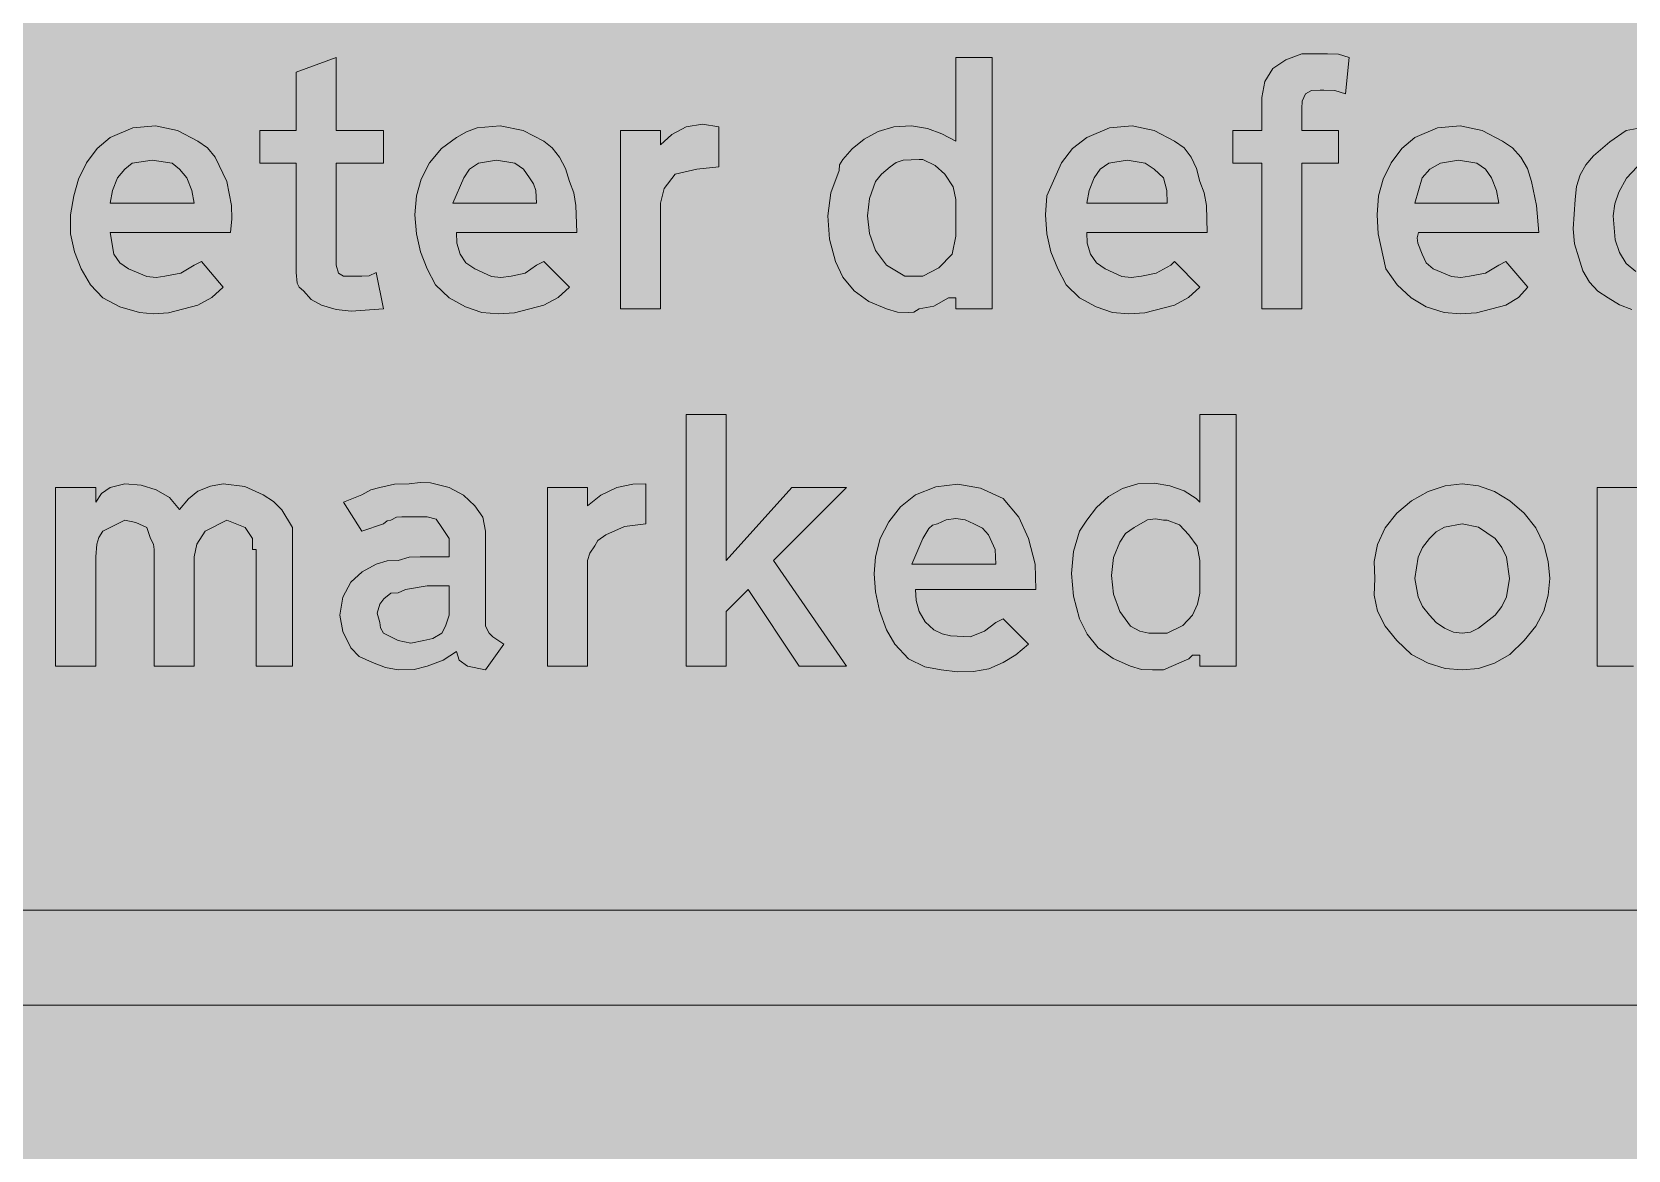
# Model space of a CAD drawing. Header units: metres. Extents: x 10 to 559, y 12 to 260.
# Drawn here: x 223.5 to 302.3, y 134.1 to 189.4 of the extents above; entities that cross this region are included whole.
import ezdxf

# ---------------------------------------------------------------- set-up
doc = ezdxf.new("R2010")
doc.units = ezdxf.units.M
doc.layers.add('FILL_FIREBRICK_C36B00', color=7, linetype='Continuous', true_color=0xc36b00)
doc.layers.add('FILL_WHITE_FFFFFF', color=7, linetype='Continuous', true_color=0xffffff)

msp = doc.modelspace()

# ---------------------------------------------------------------- hatches: boundary and pattern name
at = {"layer": 'FILL_FIREBRICK_C36B00', "true_color": 0xc36b00}
h = msp.add_hatch(color=7, dxfattribs=at)
h.dxf.hatch_style = 1
h.paths.add_polyline_path([(553.58, 259.79), (554.9, 259.38), (556.14, 258.71), (557.28, 257.76), (558.12, 256.72), (558.74, 255.51), (559.13, 254.17), (559.26, 252.72), (559.26, 18.9), (559.13, 17.71), (558.72, 16.38), (558.07, 15.05), (557.28, 13.86), (556.11, 12.94), (554.83, 12.33), (553.51, 11.99), (552.24, 11.88), (17.1, 11.88), (15.86, 11.99), (14.6, 12.33), (13.38, 12.94), (12.24, 13.86), (11.3, 15.03), (10.62, 16.31), (10.22, 17.63), (10.08, 18.9), (10.08, 252.72), (10.22, 254.07), (10.62, 255.42), (11.3, 256.66), (12.24, 257.76), (12.71, 258.27), (13.28, 258.71), (14.58, 259.38), (15.91, 259.79), (17.1, 259.92), (552.24, 259.92), (553.58, 259.79)])
at = {"layer": 'FILL_WHITE_FFFFFF', "true_color": 0xffffff}
h = msp.add_hatch(color=7, dxfattribs=at)
h.dxf.hatch_style = 1
h.paths.add_polyline_path([(238.61, 177.44), (238.86, 177.3), (239.76, 177.3), (240.12, 177.32), (240.48, 177.48), (240.84, 175.68), (239.24, 175.57), (238.49, 175.65), (237.78, 175.86), (237.26, 176.15), (236.88, 176.58), (236.67, 176.75), (236.57, 176.96), (236.52, 177.48), (236.52, 182.88), (234.72, 182.88), (234.72, 184.5), (236.52, 184.5), (236.52, 187.38), (238.5, 188.1), (238.5, 184.5), (240.84, 184.5), (240.84, 182.88), (238.5, 182.88), (238.5, 177.84), (238.61, 177.44)])
h = msp.add_hatch(color=7, dxfattribs=at)
h.dxf.hatch_style = 1
h.paths.add_polyline_path([(267.03, 175.52), (266.76, 175.5), (266.22, 175.52), (265.68, 175.68), (264.81, 176.05), (264.08, 176.58), (263.53, 177.25), (263.16, 178.02), (262.86, 179.13), (262.78, 180.27), (262.93, 181.41), (263.34, 182.52), (263.36, 182.79), (263.52, 183.06), (263.99, 183.59), (264.58, 184.07), (265.27, 184.45), (266.04, 184.68), (266.92, 184.72), (267.71, 184.59), (268.42, 184.33), (269.1, 183.96), (269.1, 188.1), (270.9, 188.1), (270.9, 175.68), (269.1, 175.68), (269.1, 176.22), (268.99, 176.22), (268.92, 176.22), (268.74, 176.22), (268.02, 175.82), (267.3, 175.68), (267.03, 175.52)])
h.paths.add_polyline_path([(268.92, 178.38), (269.1, 179.28), (269.1, 181.08), (268.97, 181.71), (268.56, 182.34), (268.09, 182.77), (267.48, 183.06), (267.3, 183.06), (266.51, 183.02), (266.16, 182.91), (265.86, 182.7), (265.43, 182.34), (265.14, 181.98), (264.84, 181.14), (264.74, 180.27), (264.84, 179.4), (265.14, 178.56), (265.68, 177.84), (266.58, 177.3), (267.48, 177.3), (268.27, 177.71), (268.92, 178.38)], flags=16)
h = msp.add_hatch(color=7, dxfattribs=at)
h.dxf.hatch_style = 1
h.paths.add_polyline_path([(284.22, 175.68), (284.22, 182.88), (282.78, 182.88), (282.78, 184.5), (284.22, 184.5), (284.22, 186.12), (284.36, 186.91), (284.76, 187.56), (285.41, 187.99), (286.2, 188.28), (287.46, 188.28), (288, 188.26), (288.54, 188.1), (288.36, 186.3), (287.82, 186.46), (287.28, 186.48), (287.17, 186.48), (287.1, 186.48), (286.67, 186.46), (286.38, 186.3), (286.22, 185.94), (286.2, 185.58), (286.2, 184.5), (288, 184.5), (288, 182.88), (286.2, 182.88), (286.2, 175.68), (284.22, 175.68)])
h = msp.add_hatch(color=7, dxfattribs=at)
h.dxf.hatch_style = 1
h.paths.add_polyline_path([(226.98, 176.22), (226.37, 176.87), (225.9, 177.66), (225.57, 178.5), (225.38, 179.39), (225.37, 180.32), (225.54, 181.26), (225.77, 182.09), (226.17, 182.9), (226.7, 183.61), (227.34, 184.14), (228.45, 184.62), (229.57, 184.73), (230.66, 184.49), (231.66, 183.96), (232.14, 183.63), (232.52, 183.17), (233.1, 181.98), (233.33, 180.79), (233.35, 180.13), (233.28, 179.46), (227.34, 179.46), (227.52, 178.38), (227.81, 177.95), (228.24, 177.66), (229.14, 177.28), (229.61, 177.23), (230.04, 177.3), (230.83, 177.44), (231.48, 177.84), (231.84, 178.02), (232.92, 176.76), (232.36, 176.24), (231.66, 175.86), (230.22, 175.48), (229.48, 175.43), (228.78, 175.5), (227.81, 175.79), (226.98, 176.22)])
h.paths.add_polyline_path([(231.37, 181.53), (231.12, 182.16), (230.76, 182.59), (230.4, 182.88), (229.41, 183.02), (228.42, 182.88), (228.06, 182.59), (227.7, 182.16), (227.45, 181.53), (227.34, 180.9), (231.48, 180.9), (231.37, 181.53)], flags=16)
h = msp.add_hatch(color=7, dxfattribs=at)
h.dxf.hatch_style = 1
h.paths.add_polyline_path([(244.08, 176.22), (243.41, 176.87), (243, 177.66), (242.66, 178.5), (242.46, 179.39), (242.39, 180.32), (242.46, 181.26), (242.69, 182.09), (243.11, 182.9), (243.7, 183.61), (244.44, 184.14), (244.94, 184.43), (245.47, 184.62), (246.6, 184.73), (247.73, 184.49), (248.76, 183.96), (249.16, 183.63), (249.53, 183.17), (249.82, 182.62), (250.02, 181.98), (250.23, 181.41), (250.34, 180.79), (250.38, 179.46), (244.44, 179.46), (244.46, 178.92), (244.62, 178.38), (244.91, 177.95), (245.34, 177.66), (246.17, 177.28), (246.63, 177.23), (247.14, 177.3), (247.84, 177.44), (248.4, 177.84), (248.76, 178.02), (250.02, 176.76), (249.46, 176.24), (248.76, 175.86), (247.3, 175.48), (246.51, 175.43), (245.7, 175.5), (244.89, 175.79), (244.08, 176.22)])
h.paths.add_polyline_path([(248.36, 181.53), (248.25, 181.86), (248.04, 182.16), (247.75, 182.59), (247.32, 182.88), (246.42, 183.02), (245.52, 182.88), (245.09, 182.59), (244.8, 182.16), (244.26, 180.9), (248.4, 180.9), (248.36, 181.53)], flags=16)
h = msp.add_hatch(color=7, dxfattribs=at)
h.dxf.hatch_style = 1
h.paths.add_polyline_path([(255.08, 184.3), (255.78, 184.68), (256.59, 184.81), (257.4, 184.68), (257.4, 182.7), (256.32, 182.59), (255.24, 182.34), (254.7, 181.62), (254.52, 180.9), (254.52, 175.68), (252.54, 175.68), (252.54, 184.5), (254.52, 184.5), (254.52, 183.78), (255.08, 184.3)])
h = msp.add_hatch(color=7, dxfattribs=at)
h.dxf.hatch_style = 1
h.paths.add_polyline_path([(275.22, 176.22), (274.55, 176.87), (274.14, 177.66), (273.8, 178.5), (273.6, 179.39), (273.53, 180.32), (273.6, 181.26), (274.32, 182.9), (274.87, 183.61), (275.58, 184.14), (276.69, 184.62), (277.81, 184.73), (278.9, 184.49), (279.9, 183.96), (280.38, 183.63), (280.73, 183.17), (280.99, 182.62), (281.16, 181.98), (281.37, 181.41), (281.48, 180.79), (281.52, 179.46), (275.58, 179.46), (275.6, 178.92), (275.76, 178.38), (276.05, 177.95), (276.48, 177.66), (277.31, 177.28), (277.77, 177.23), (278.28, 177.3), (279, 177.44), (279.72, 177.84), (279.9, 178.02), (281.16, 176.76), (280.6, 176.24), (279.9, 175.86), (278.44, 175.48), (277.65, 175.43), (276.84, 175.5), (276.03, 175.79), (275.22, 176.22)])
h.paths.add_polyline_path([(279.52, 181.53), (279.36, 182.16), (278.91, 182.59), (278.46, 182.88), (277.56, 183.02), (276.66, 182.88), (276.23, 182.59), (275.94, 182.16), (275.69, 181.53), (275.58, 180.9), (279.54, 180.9), (279.52, 181.53)], flags=16)
h = msp.add_hatch(color=7, dxfattribs=at)
h.dxf.hatch_style = 1
h.paths.add_polyline_path([(291.6, 176.22), (290.9, 176.87), (290.34, 177.66), (289.96, 179.39), (289.91, 180.32), (289.98, 181.26), (290.21, 182.09), (290.61, 182.9), (291.14, 183.61), (291.78, 184.14), (292.89, 184.62), (294.01, 184.73), (295.1, 184.49), (296.1, 183.96), (296.6, 183.63), (297.02, 183.17), (297.34, 182.62), (297.54, 181.98), (297.79, 180.79), (297.9, 179.46), (291.96, 179.46), (291.89, 179.19), (291.92, 178.92), (292.14, 178.38), (292.34, 177.95), (292.68, 177.66), (293.58, 177.28), (294.05, 177.23), (294.48, 177.3), (295.27, 177.44), (295.92, 177.84), (296.28, 178.02), (297.36, 176.76), (296.89, 176.24), (296.28, 175.86), (294.82, 175.48), (294.03, 175.43), (293.22, 175.5), (292.34, 175.79), (291.6, 176.22)])
h.paths.add_polyline_path([(295.81, 181.53), (295.56, 182.16), (295.27, 182.59), (294.84, 182.88), (293.94, 183.02), (293.04, 182.88), (292.52, 182.59), (292.14, 182.16), (291.78, 180.9), (295.92, 180.9), (295.81, 181.53)], flags=16)
h = msp.add_hatch(color=7, dxfattribs=at)
h.dxf.hatch_style = 1
h.paths.add_polyline_path([(303.84, 177.17), (304.38, 177.3), (305.1, 177.84), (305.53, 178.2), (305.82, 178.56), (307.44, 177.66), (306.9, 177.12), (306.36, 176.4), (305.46, 175.86), (305.05, 175.65), (304.63, 175.55), (303.66, 175.5), (302.49, 175.66), (301.89, 175.88), (301.32, 176.22), (300.82, 176.55), (300.4, 177.01), (300.08, 177.56), (299.88, 178.2), (299.67, 178.9), (299.59, 179.64), (299.7, 181.08), (299.76, 181.72), (299.95, 182.3), (300.23, 182.8), (300.6, 183.24), (301.41, 183.94), (302.22, 184.5), (303.48, 184.73), (304.74, 184.68), (305.8, 184.19), (306.72, 183.42), (306.97, 183.15), (307.08, 182.88), (307.44, 182.34), (305.64, 181.44), (305.1, 182.52), (304.85, 182.7), (304.74, 182.88), (303.75, 182.99), (303.27, 182.91), (302.76, 182.7), (302.24, 182.14), (301.86, 181.44), (301.65, 180.87), (301.57, 180.27), (301.68, 179.1), (301.88, 178.46), (302.22, 177.93), (302.69, 177.53), (303.3, 177.3), (303.84, 177.17)])
h = msp.add_hatch(color=7, dxfattribs=at)
h.dxf.hatch_style = 1
h.paths.add_polyline_path([(261, 166.86), (263.7, 166.86), (260.1, 163.26), (263.7, 158.04), (261.36, 158.04), (258.84, 161.82), (257.76, 160.74), (257.76, 158.04), (255.78, 158.04), (255.78, 170.46), (257.76, 170.46), (257.76, 163.26), (261, 166.86)])
h = msp.add_hatch(color=7, dxfattribs=at)
h.dxf.hatch_style = 1
h.paths.add_polyline_path([(278.28, 157.88), (277.74, 158.04), (276.87, 158.41), (276.14, 158.94), (275.59, 159.61), (275.22, 160.38), (274.92, 161.49), (274.82, 162.61), (274.92, 163.7), (275.22, 164.7), (275.58, 165.24), (276.05, 165.88), (276.64, 166.41), (277.33, 166.81), (278.1, 167.04), (278.9, 167.08), (279.68, 166.95), (280.38, 166.69), (280.98, 166.32), (281.16, 166.14), (281.16, 166.32), (281.16, 170.46), (282.96, 170.46), (282.96, 158.04), (281.16, 158.04), (281.16, 158.4), (281.16, 158.51), (281.16, 158.58), (280.98, 158.58), (280.87, 158.58), (280.8, 158.58), (280.62, 158.4), (279.36, 157.86), (278.82, 157.86), (278.28, 157.88)])
h.paths.add_polyline_path([(280.8, 160.56), (281.05, 161.1), (281.16, 161.64), (281.16, 163.26), (281.03, 163.96), (280.62, 164.52), (280.15, 165.02), (279.54, 165.24), (279.36, 165.24), (278.96, 165.31), (278.57, 165.26), (277.92, 164.88), (277.49, 164.59), (277.2, 164.16), (276.9, 163.4), (276.8, 162.52), (276.9, 161.6), (277.2, 160.74), (277.74, 160.02), (278.19, 159.77), (278.64, 159.66), (279.54, 159.66), (280.31, 160.04), (280.8, 160.56)], flags=16)
h = msp.add_hatch(color=7, dxfattribs=at)
h.dxf.hatch_style = 1
h.paths.add_polyline_path([(234.36, 164.34), (234, 164.88), (233.1, 165.24), (232.02, 164.7), (231.62, 164.07), (231.48, 163.44), (231.48, 158.04), (229.5, 158.04), (229.5, 163.8), (229.48, 164.07), (229.32, 164.34), (229.14, 164.88), (228.6, 165.13), (228.06, 165.24), (226.98, 164.7), (226.77, 164.4), (226.67, 164.07), (226.62, 163.44), (226.62, 158.04), (224.64, 158.04), (224.64, 166.86), (226.62, 166.86), (226.62, 166.14), (226.91, 166.57), (227.34, 166.86), (228.06, 167.04), (228.86, 166.97), (229.61, 166.75), (230.26, 166.36), (230.76, 165.78), (231.21, 166.3), (231.66, 166.68), (232.29, 166.93), (232.92, 167.04), (233.98, 166.91), (234.9, 166.5), (235.4, 166.17), (235.82, 165.76), (236.34, 164.88), (236.34, 164.52), (236.34, 158.04), (234.54, 158.04), (234.54, 163.8), (234.36, 163.8), (234.36, 163.87), (234.36, 163.98), (234.36, 164.34)])
h = msp.add_hatch(color=7, dxfattribs=at)
h.dxf.hatch_style = 1
h.paths.add_polyline_path([(239.76, 166.5), (240.21, 166.75), (240.66, 166.86), (241.38, 167.02), (242.1, 167.04), (242.64, 167.11), (243.16, 167.09), (244.08, 166.86), (244.78, 166.48), (245.34, 165.96), (245.75, 165.4), (245.88, 164.7), (245.88, 162.9), (245.88, 160.02), (246.06, 159.66), (246.24, 159.48), (246.78, 159.12), (245.88, 157.86), (244.98, 158.04), (244.58, 158.33), (244.44, 158.76), (243.79, 158.33), (243, 158.04), (242.35, 157.88), (241.56, 157.86), (240.93, 157.97), (240.3, 158.22), (239.63, 158.51), (239.22, 158.94), (238.82, 159.75), (238.68, 160.56), (238.82, 161.44), (239.22, 162.18), (239.78, 162.7), (240.48, 163.08), (241.02, 163.24), (241.56, 163.26), (242.1, 163.42), (242.64, 163.44), (244.08, 163.44), (244.08, 163.98), (244.08, 164.34), (243.72, 164.88), (243.43, 165.29), (243, 165.42), (241.74, 165.42), (241.47, 165.4), (241.2, 165.24), (241.02, 165.22), (240.84, 165.06), (239.76, 164.7), (238.86, 166.14), (239.76, 166.5)])
h.paths.add_polyline_path([(242.82, 159.3), (243.27, 159.41), (243.72, 159.66), (243.9, 160.02), (244.08, 160.56), (244.08, 162), (243, 162), (241.92, 161.82), (241.56, 161.66), (241.2, 161.64), (240.86, 161.37), (240.66, 161.1), (240.53, 160.65), (240.66, 160.2), (240.68, 159.93), (240.84, 159.66), (241.56, 159.3), (242.19, 159.17), (242.82, 159.3)], flags=16)
h = msp.add_hatch(color=7, dxfattribs=at)
h.dxf.hatch_style = 1
h.paths.add_polyline_path([(251.57, 166.48), (252.36, 166.86), (253.15, 167.02), (253.8, 167.04), (253.8, 165.06), (252.74, 164.93), (251.82, 164.52), (251.42, 164.25), (251.28, 163.98), (251.03, 163.62), (250.92, 163.26), (250.92, 158.04), (248.94, 158.04), (248.94, 166.86), (250.92, 166.86), (250.92, 165.96), (251.57, 166.48)])
h = msp.add_hatch(color=7, dxfattribs=at)
h.dxf.hatch_style = 1
h.paths.add_polyline_path([(266.76, 158.4), (266.09, 159.12), (265.68, 159.84), (265.34, 160.78), (265.14, 161.71), (265.07, 162.6), (265.14, 163.44), (265.37, 164.35), (265.79, 165.17), (266.38, 165.9), (267.12, 166.5), (268.12, 166.9), (269.21, 167.02), (270.33, 166.83), (271.44, 166.32), (272.21, 165.4), (272.7, 164.34), (273.02, 163.08), (273.06, 161.82), (267.12, 161.82), (267.14, 161.28), (267.3, 160.74), (267.59, 160.22), (268.02, 159.84), (268.43, 159.63), (268.85, 159.53), (269.82, 159.48), (270.52, 159.77), (271.08, 160.2), (271.44, 160.38), (272.7, 159.12), (272.07, 158.6), (271.44, 158.22), (270.73, 157.91), (269.98, 157.77), (269.19, 157.76), (268.38, 157.86), (267.57, 158), (266.76, 158.4)])
h.paths.add_polyline_path([(271.04, 163.8), (270.72, 164.52), (270.43, 164.86), (270, 165.06), (269.57, 165.26), (269.1, 165.33), (268.63, 165.26), (268.2, 165.06), (267.96, 165), (267.77, 164.84), (267.48, 164.34), (266.94, 163.08), (271.08, 163.08), (271.04, 163.8)], flags=16)
h = msp.add_hatch(color=7, dxfattribs=at)
h.dxf.hatch_style = 1
h.paths.add_polyline_path([(289.94, 164.05), (290.31, 164.87), (290.88, 165.6), (291.61, 166.2), (292.43, 166.66), (293.28, 166.94), (294.12, 167.04), (294.93, 166.94), (295.72, 166.66), (296.47, 166.2), (297.18, 165.6), (297.76, 164.87), (298.15, 164.05), (298.37, 163.2), (298.44, 162.36), (298.37, 161.55), (298.15, 160.76), (297.76, 160.01), (297.18, 159.3), (296.47, 158.62), (295.72, 158.18), (294.93, 157.93), (294.12, 157.86), (293.28, 157.93), (292.43, 158.18), (291.61, 158.62), (290.88, 159.3), (290.31, 160.01), (289.94, 160.76), (289.77, 161.55), (289.8, 162.36), (289.77, 163.2), (289.94, 164.05)])
h.paths.add_polyline_path([(292.83, 164.68), (292.5, 164.34), (292.16, 163.9), (291.94, 163.42), (291.78, 162.36), (291.94, 161.46), (292.16, 160.99), (292.5, 160.56), (292.83, 160.19), (293.24, 159.91), (293.69, 159.72), (294.12, 159.66), (294.53, 159.72), (294.93, 159.91), (295.74, 160.56), (296.08, 160.99), (296.3, 161.46), (296.46, 162.36), (296.3, 163.42), (296.08, 163.9), (295.74, 164.34), (294.93, 164.9), (294.12, 165.06), (293.24, 164.9), (292.83, 164.68)], flags=16)
h = msp.add_hatch(color=7, dxfattribs=at)
h.dxf.hatch_style = 1
h.paths.add_polyline_path([(303.84, 165.11), (303.3, 164.7), (302.87, 164.07), (302.58, 163.44), (302.58, 158.04), (300.78, 158.04), (300.78, 166.86), (302.76, 166.86), (302.76, 166.14), (303.06, 166.48), (303.41, 166.73), (304.2, 167.04), (305.17, 167.02), (306, 166.86), (307.44, 165.78), (307.85, 164.97), (307.98, 164.16), (307.98, 158.04), (306, 158.04), (306, 163.8), (305.87, 164.32), (305.46, 164.7), (305.27, 164.94), (304.99, 165.11), (304.38, 165.24), (303.84, 165.11)])
h = msp.add_hatch(color=7, dxfattribs=at)
h.dxf.hatch_style = 1
h.paths.add_polyline_path([(63.18, 141.3), (63.18, 145.98), (496.62, 145.98), (491.94, 150.66), (498.96, 150.66), (506.16, 143.64), (498.96, 136.62), (491.94, 136.62), (496.62, 141.3), (63.18, 141.3)])

# ---------------------------------------------------------------- linework, layer by layer
at = {"layer": 'FILL_WHITE_FFFFFF', "lineweight": 0, "true_color": 0xffffff}
for points in [[(238.61, 177.44), (238.86, 177.3), (239.76, 177.3), (240.12, 177.32), (240.48, 177.48), (240.84, 175.68), (239.24, 175.57), (238.49, 175.65), (237.78, 175.86), (237.26, 176.15), (236.88, 176.58), (236.67, 176.75), (236.57, 176.96), (236.52, 177.48), (236.52, 182.88), (234.72, 182.88), (234.72, 184.5), (236.52, 184.5), (236.52, 187.38), (238.5, 188.1), (238.5, 184.5), (240.84, 184.5), (240.84, 182.88), (238.5, 182.88), (238.5, 177.84)], [(267.03, 175.52), (266.76, 175.5), (266.22, 175.52), (265.68, 175.68), (264.81, 176.05), (264.08, 176.58), (263.53, 177.25), (263.16, 178.02), (262.86, 179.13), (262.78, 180.27), (262.93, 181.41), (263.34, 182.52), (263.36, 182.79), (263.52, 183.06), (263.99, 183.59), (264.58, 184.07), (265.27, 184.45), (266.04, 184.68), (266.92, 184.72), (267.71, 184.59), (268.42, 184.33), (269.1, 183.96), (269.1, 188.1), (270.9, 188.1), (270.9, 175.68), (269.1, 175.68), (269.1, 176.22), (268.99, 176.22), (268.92, 176.22), (268.74, 176.22), (268.02, 175.82), (267.3, 175.68)], [(284.22, 175.68), (284.22, 182.88), (282.78, 182.88), (282.78, 184.5), (284.22, 184.5), (284.22, 186.12), (284.36, 186.91), (284.76, 187.56), (285.41, 187.99), (286.2, 188.28), (287.46, 188.28), (288, 188.26), (288.54, 188.1), (288.36, 186.3), (287.82, 186.46), (287.28, 186.48), (287.17, 186.48), (287.1, 186.48), (286.67, 186.46), (286.38, 186.3), (286.22, 185.94), (286.2, 185.58), (286.2, 184.5), (288, 184.5), (288, 182.88), (286.2, 182.88), (286.2, 175.68)], [(226.98, 176.22), (226.37, 176.87), (225.9, 177.66), (225.57, 178.5), (225.38, 179.39), (225.37, 180.32), (225.54, 181.26), (225.77, 182.09), (226.17, 182.9), (226.7, 183.61), (227.34, 184.14), (228.45, 184.62), (229.57, 184.73), (230.66, 184.49), (231.66, 183.96), (232.14, 183.63), (232.52, 183.17), (233.1, 181.98), (233.33, 180.79), (233.35, 180.13), (233.28, 179.46), (227.34, 179.46), (227.52, 178.38), (227.81, 177.95), (228.24, 177.66), (229.14, 177.28), (229.61, 177.23), (230.04, 177.3), (230.83, 177.44), (231.48, 177.84), (231.84, 178.02), (232.92, 176.76), (232.36, 176.24), (231.66, 175.86), (230.22, 175.48), (229.48, 175.43), (228.78, 175.5), (227.81, 175.79)], [(244.08, 176.22), (243.41, 176.87), (243, 177.66), (242.66, 178.5), (242.46, 179.39), (242.39, 180.32), (242.46, 181.26), (242.69, 182.09), (243.11, 182.9), (243.7, 183.61), (244.44, 184.14), (244.94, 184.43), (245.47, 184.62), (246.6, 184.73), (247.73, 184.49), (248.76, 183.96), (249.16, 183.63), (249.53, 183.17), (249.82, 182.62), (250.02, 181.98), (250.23, 181.41), (250.34, 180.79), (250.38, 179.46), (244.44, 179.46), (244.46, 178.92), (244.62, 178.38), (244.91, 177.95), (245.34, 177.66), (246.17, 177.28), (246.63, 177.23), (247.14, 177.3), (247.84, 177.44), (248.4, 177.84), (248.76, 178.02), (250.02, 176.76), (249.46, 176.24), (248.76, 175.86), (247.3, 175.48), (246.51, 175.43), (245.7, 175.5), (244.89, 175.79)], [(255.08, 184.3), (255.78, 184.68), (256.59, 184.81), (257.4, 184.68), (257.4, 182.7), (256.32, 182.59), (255.24, 182.34), (254.7, 181.62), (254.52, 180.9), (254.52, 175.68), (252.54, 175.68), (252.54, 184.5), (254.52, 184.5), (254.52, 183.78)], [(275.22, 176.22), (274.55, 176.87), (274.14, 177.66), (273.8, 178.5), (273.6, 179.39), (273.53, 180.32), (273.6, 181.26), (274.32, 182.9), (274.87, 183.61), (275.58, 184.14), (276.69, 184.62), (277.81, 184.73), (278.9, 184.49), (279.9, 183.96), (280.38, 183.63), (280.73, 183.17), (280.99, 182.62), (281.16, 181.98), (281.37, 181.41), (281.48, 180.79), (281.52, 179.46), (275.58, 179.46), (275.6, 178.92), (275.76, 178.38), (276.05, 177.95), (276.48, 177.66), (277.31, 177.28), (277.77, 177.23), (278.28, 177.3), (279, 177.44), (279.72, 177.84), (279.9, 178.02), (281.16, 176.76), (280.6, 176.24), (279.9, 175.86), (278.44, 175.48), (277.65, 175.43), (276.84, 175.5), (276.03, 175.79)], [(291.6, 176.22), (290.9, 176.87), (290.34, 177.66), (289.96, 179.39), (289.91, 180.32), (289.98, 181.26), (290.21, 182.09), (290.61, 182.9), (291.14, 183.61), (291.78, 184.14), (292.89, 184.62), (294.01, 184.73), (295.1, 184.49), (296.1, 183.96), (296.6, 183.63), (297.02, 183.17), (297.34, 182.62), (297.54, 181.98), (297.79, 180.79), (297.9, 179.46), (291.96, 179.46), (291.89, 179.19), (291.92, 178.92), (292.14, 178.38), (292.34, 177.95), (292.68, 177.66), (293.58, 177.28), (294.05, 177.23), (294.48, 177.3), (295.27, 177.44), (295.92, 177.84), (296.28, 178.02), (297.36, 176.76), (296.89, 176.24), (296.28, 175.86), (294.82, 175.48), (294.03, 175.43), (293.22, 175.5), (292.34, 175.79)], [(231.37, 181.53), (231.12, 182.16), (230.76, 182.59), (230.4, 182.88), (229.41, 183.02), (228.42, 182.88), (228.06, 182.59), (227.7, 182.16), (227.45, 181.53), (227.34, 180.9), (231.48, 180.9)], [(248.36, 181.53), (248.25, 181.86), (248.04, 182.16), (247.75, 182.59), (247.32, 182.88), (246.42, 183.02), (245.52, 182.88), (245.09, 182.59), (244.8, 182.16), (244.26, 180.9), (248.4, 180.9)], [(268.92, 178.38), (269.1, 179.28), (269.1, 181.08), (268.97, 181.71), (268.56, 182.34), (268.09, 182.77), (267.48, 183.06), (267.3, 183.06), (266.51, 183.02), (266.16, 182.91), (265.86, 182.7), (265.43, 182.34), (265.14, 181.98), (264.84, 181.14), (264.74, 180.27), (264.84, 179.4), (265.14, 178.56), (265.68, 177.84), (266.58, 177.3), (267.48, 177.3), (268.27, 177.71)], [(279.52, 181.53), (279.36, 182.16), (278.91, 182.59), (278.46, 182.88), (277.56, 183.02), (276.66, 182.88), (276.23, 182.59), (275.94, 182.16), (275.69, 181.53), (275.58, 180.9), (279.54, 180.9)], [(295.81, 181.53), (295.56, 182.16), (295.27, 182.59), (294.84, 182.88), (293.94, 183.02), (293.04, 182.88), (292.52, 182.59), (292.14, 182.16), (291.78, 180.9), (295.92, 180.9)], [(261, 166.86), (263.7, 166.86), (260.1, 163.26), (263.7, 158.04), (261.36, 158.04), (258.84, 161.82), (257.76, 160.74), (257.76, 158.04), (255.78, 158.04), (255.78, 170.46), (257.76, 170.46), (257.76, 163.26)], [(278.28, 157.88), (277.74, 158.04), (276.87, 158.41), (276.14, 158.94), (275.59, 159.61), (275.22, 160.38), (274.92, 161.49), (274.82, 162.61), (274.92, 163.7), (275.22, 164.7), (275.58, 165.24), (276.05, 165.88), (276.64, 166.41), (277.33, 166.81), (278.1, 167.04), (278.9, 167.08), (279.68, 166.95), (280.38, 166.69), (280.98, 166.32), (281.16, 166.14), (281.16, 166.32), (281.16, 170.46), (282.96, 170.46), (282.96, 158.04), (281.16, 158.04), (281.16, 158.4), (281.16, 158.51), (281.16, 158.58), (280.98, 158.58), (280.87, 158.58), (280.8, 158.58), (280.62, 158.4), (279.36, 157.86), (278.82, 157.86)], [(234.36, 164.34), (234, 164.88), (233.1, 165.24), (232.02, 164.7), (231.62, 164.07), (231.48, 163.44), (231.48, 158.04), (229.5, 158.04), (229.5, 163.8), (229.48, 164.07), (229.32, 164.34), (229.14, 164.88), (228.6, 165.13), (228.06, 165.24), (226.98, 164.7), (226.77, 164.4), (226.67, 164.07), (226.62, 163.44), (226.62, 158.04), (224.64, 158.04), (224.64, 166.86), (226.62, 166.86), (226.62, 166.14), (226.91, 166.57), (227.34, 166.86), (228.06, 167.04), (228.86, 166.97), (229.61, 166.75), (230.26, 166.36), (230.76, 165.78), (231.21, 166.3), (231.66, 166.68), (232.29, 166.93), (232.92, 167.04), (233.98, 166.91), (234.9, 166.5), (235.4, 166.17), (235.82, 165.76), (236.34, 164.88), (236.34, 164.52), (236.34, 158.04), (234.54, 158.04), (234.54, 163.8), (234.36, 163.8), (234.36, 163.87), (234.36, 163.98)], [(239.76, 166.5), (240.21, 166.75), (240.66, 166.86), (241.38, 167.02), (242.1, 167.04), (242.64, 167.11), (243.16, 167.09), (244.08, 166.86), (244.78, 166.48), (245.34, 165.96), (245.75, 165.4), (245.88, 164.7), (245.88, 162.9), (245.88, 160.02), (246.06, 159.66), (246.24, 159.48), (246.78, 159.12), (245.88, 157.86), (244.98, 158.04), (244.58, 158.33), (244.44, 158.76), (243.79, 158.33), (243, 158.04), (242.35, 157.88), (241.56, 157.86), (240.93, 157.97), (240.3, 158.22), (239.63, 158.51), (239.22, 158.94), (238.82, 159.75), (238.68, 160.56), (238.82, 161.44), (239.22, 162.18), (239.78, 162.7), (240.48, 163.08), (241.02, 163.24), (241.56, 163.26), (242.1, 163.42), (242.64, 163.44), (244.08, 163.44), (244.08, 163.98), (244.08, 164.34), (243.72, 164.88), (243.43, 165.29), (243, 165.42), (241.74, 165.42), (241.47, 165.4), (241.2, 165.24), (241.02, 165.22), (240.84, 165.06), (239.76, 164.7), (238.86, 166.14)], [(251.57, 166.48), (252.36, 166.86), (253.15, 167.02), (253.8, 167.04), (253.8, 165.06), (252.74, 164.93), (251.82, 164.52), (251.42, 164.25), (251.28, 163.98), (251.03, 163.62), (250.92, 163.26), (250.92, 158.04), (248.94, 158.04), (248.94, 166.86), (250.92, 166.86), (250.92, 165.96)], [(266.76, 158.4), (266.09, 159.12), (265.68, 159.84), (265.34, 160.78), (265.14, 161.71), (265.07, 162.6), (265.14, 163.44), (265.37, 164.35), (265.79, 165.17), (266.38, 165.9), (267.12, 166.5), (268.12, 166.9), (269.21, 167.02), (270.33, 166.83), (271.44, 166.32), (272.21, 165.4), (272.7, 164.34), (273.02, 163.08), (273.06, 161.82), (267.12, 161.82), (267.14, 161.28), (267.3, 160.74), (267.59, 160.22), (268.02, 159.84), (268.43, 159.63), (268.85, 159.53), (269.82, 159.48), (270.52, 159.77), (271.08, 160.2), (271.44, 160.38), (272.7, 159.12), (272.07, 158.6), (271.44, 158.22), (270.73, 157.91), (269.98, 157.77), (269.19, 157.76), (268.38, 157.86), (267.57, 158)], [(289.94, 164.05), (290.31, 164.87), (290.88, 165.6), (291.61, 166.2), (292.43, 166.66), (293.28, 166.94), (294.12, 167.04), (294.93, 166.94), (295.72, 166.66), (296.47, 166.2), (297.18, 165.6), (297.76, 164.87), (298.15, 164.05), (298.37, 163.2), (298.44, 162.36), (298.37, 161.55), (298.15, 160.76), (297.76, 160.01), (297.18, 159.3), (296.47, 158.62), (295.72, 158.18), (294.93, 157.93), (294.12, 157.86), (293.28, 157.93), (292.43, 158.18), (291.61, 158.62), (290.88, 159.3), (290.31, 160.01), (289.94, 160.76), (289.77, 161.55), (289.8, 162.36), (289.77, 163.2)], [(271.04, 163.8), (270.72, 164.52), (270.43, 164.86), (270, 165.06), (269.57, 165.26), (269.1, 165.33), (268.63, 165.26), (268.2, 165.06), (267.96, 165), (267.77, 164.84), (267.48, 164.34), (266.94, 163.08), (271.08, 163.08)], [(280.8, 160.56), (281.05, 161.1), (281.16, 161.64), (281.16, 163.26), (281.03, 163.96), (280.62, 164.52), (280.15, 165.02), (279.54, 165.24), (279.36, 165.24), (278.96, 165.31), (278.57, 165.26), (277.92, 164.88), (277.49, 164.59), (277.2, 164.16), (276.9, 163.4), (276.8, 162.52), (276.9, 161.6), (277.2, 160.74), (277.74, 160.02), (278.19, 159.77), (278.64, 159.66), (279.54, 159.66), (280.31, 160.04)], [(292.83, 164.68), (292.5, 164.34), (292.16, 163.9), (291.94, 163.42), (291.78, 162.36), (291.94, 161.46), (292.16, 160.99), (292.5, 160.56), (292.83, 160.19), (293.24, 159.91), (293.69, 159.72), (294.12, 159.66), (294.53, 159.72), (294.93, 159.91), (295.74, 160.56), (296.08, 160.99), (296.3, 161.46), (296.46, 162.36), (296.3, 163.42), (296.08, 163.9), (295.74, 164.34), (294.93, 164.9), (294.12, 165.06), (293.24, 164.9)], [(242.82, 159.3), (243.27, 159.41), (243.72, 159.66), (243.9, 160.02), (244.08, 160.56), (244.08, 162), (243, 162), (241.92, 161.82), (241.56, 161.66), (241.2, 161.64), (240.86, 161.37), (240.66, 161.1), (240.53, 160.65), (240.66, 160.2), (240.68, 159.93), (240.84, 159.66), (241.56, 159.3), (242.19, 159.17)], [(63.18, 141.3), (63.18, 145.98), (496.62, 145.98), (491.94, 150.66), (498.96, 150.66), (506.16, 143.64), (498.96, 136.62), (491.94, 136.62), (496.62, 141.3)]]:
    msp.add_lwpolyline(points, close=True, dxfattribs=at)
for points in [[(302.49, 175.66), (301.89, 175.88), (301.32, 176.22), (300.82, 176.55), (300.4, 177.01), (300.08, 177.56), (299.88, 178.2), (299.67, 178.9), (299.59, 179.64), (299.7, 181.08), (299.76, 181.72), (299.95, 182.3), (300.23, 182.8), (300.6, 183.24), (301.41, 183.94), (302.22, 184.5), (303.48, 184.73)], [(302.76, 182.7), (302.24, 182.14), (301.86, 181.44), (301.65, 180.87), (301.57, 180.27), (301.68, 179.1), (301.88, 178.46), (302.22, 177.93), (302.69, 177.53)], [(302.58, 158.04), (300.78, 158.04), (300.78, 166.86), (302.76, 166.86)]]:
    msp.add_lwpolyline(points, dxfattribs=at)

doc.saveas('drawing.dxf')
